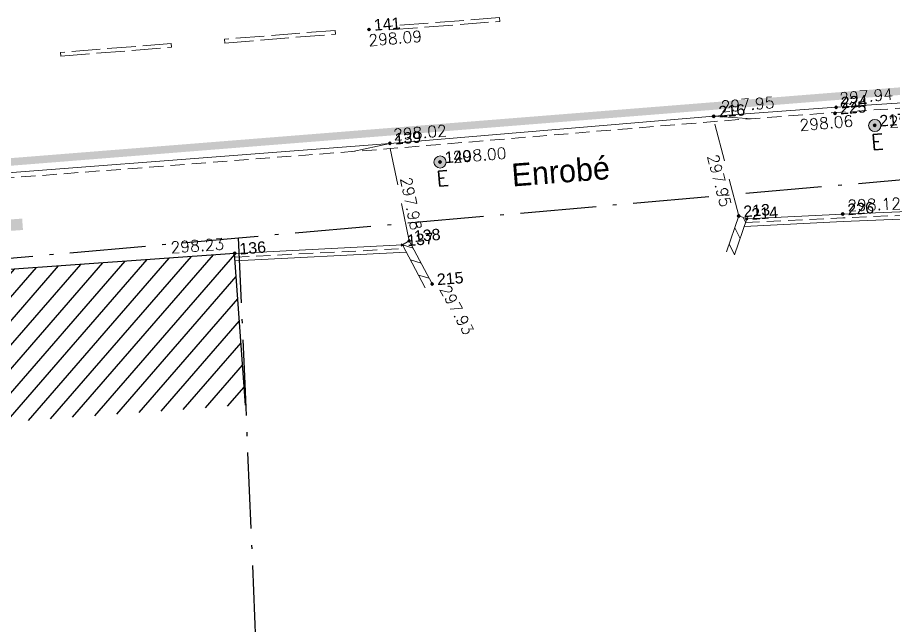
# Model space of a CAD drawing. Header units: metres. Extents: x 1851758 to 1852050, y 5187822 to 5188223.
# Drawn here: x 1851961.04 to 1851984.09, y 5187865.93 to 5187881.93 of the extents above; entities that cross this region are included whole.
import ezdxf
from ezdxf.enums import TextEntityAlignment as Align

# ---------------------------------------------------------------- set-up
doc = ezdxf.new("R2010")
doc.units = ezdxf.units.M
doc.header["$LTSCALE"] = 2.5
doc.header["$PDMODE"] = 35
doc.header["$PDSIZE"] = 0.03
for name, pattern in [('L16', [0.375, 0.3, -0.075]), ('L18', [0.6, 0.4, -0.2]), ('L32', [2.5, 2, -0.1, 0.1, -0.1, 0.1, -0.1]), ('L5', [1.15, 0.8, -0.175, 0, -0.175]), ('L8', [0.225, 0.15, -0.075])]:
    doc.linetypes.add(name, pattern=pattern)
doc.layers.get('0').update_dxf_attribs({"linetype": 'CONTINUOUS', "lineweight": 30})
for name, color, linetype in [('_SSL_ASS_EP', 5, 'L32'), ('_SSL_ASS_UN', 34, 'L32'), ('APLAT_BLANC', 255, 'CONTINUOUS'), ('BAT', 7, 'CONTINUOUS'), ('BAT_HAC', 251, 'CONTINUOUS')]:
    doc.layers.add(name, color=color, linetype=linetype)
for name, color, linetype, lineweight in [('CLO_HAC', 251, 'CONTINUOUS', 15), ('CLO_MUR', 7, 'CONTINUOUS', 15), ('EAU', 4, 'CONTINUOUS', 5), ('EAU_TXT', 4, 'CONTINUOUS', 5), ('P', 7, 'CONTINUOUS', 50), ('PAR', 11, 'L5', 30), ('SIH', 252, 'L16', 18), ('SOL', 7, 'L18', 15), ('SOL_TXT', 7, 'CONTINUOUS', 13), ('VOI', 251, 'CONTINUOUS', 20), ('Z', 7, 'CONTINUOUS', 9)]:
    doc.layers.add(name, color=color, linetype=linetype, lineweight=lineweight)
for name, color, linetype, plot in [('N', 1, 'CONTINUOUS', False), ('NCACHE', 7, 'CONTINUOUS', False), ('PCACHE', 7, 'CONTINUOUS', False)]:
    doc.layers.add(name, color=color, linetype=linetype, plot=plot)
doc.styles.add('_ECRITURE', font='NEWSGOTN.TTF')
doc.styles.add('SIMPLEX', font='SIMPLEX.SHX', dxfattribs={"oblique": 27})
doc.styles.get("Standard").update_dxf_attribs({"font": 'arial.ttf'})

# ---------------------------------------------------------------- blocks, each defined once
blk = doc.blocks.new('TCPOINT')
blk.add_point((0, 0))
at = {"layer": 'N'}
blk.add_attdef('MAT', (0.2, 0.2), '', height=0.34, dxfattribs=at)
at = {"layer": 'Z', "style": 'SIMPLEX'}
blk.add_attdef('ALT', (0.2, -0.54), '', height=0.34, dxfattribs=at)
blk = doc.blocks.new('*U44')
at = {"layer": 'APLAT_BLANC'}
h = blk.add_hatch(color=256, dxfattribs=at)
edge = h.paths.add_edge_path()
edge.add_arc((0, 0), 0.16, 0, 360)
at = {"layer": 'EAU'}
blk.add_circle((0, 0), 0.16, dxfattribs=at)
at = {"layer": 'EAU_TXT', "style": 'SIMPLEX'}
blk.add_text('E', height=0.4, rotation=4.4571, dxfattribs=at).set_placement((-0.077, -0.644))

msp = doc.modelspace()

# ---------------------------------------------------------------- hatches: boundary and pattern name
at = {"layer": 'BAT_HAC'}
h = msp.add_hatch(dxfattribs=at)
h.set_pattern_fill('ANSI31', color=256, scale=0.13)
h.set_pattern_definition([(49.0537, (1851956.66582, 5187870.9963), (-0.31176, 0.270496), [])])
h.paths.add_polyline_path([(1851967.034, 5187871.731), (1851966.751, 5187875.721), (1851956.383, 5187874.986), (1851956.666, 5187870.996)])
at = {"layer": 'CLO_HAC'}
h = msp.add_hatch(dxfattribs=at)
h.set_pattern_fill('ANSI31', color=256, scale=0.1)
h.set_pattern_definition([(116.4, (1851979.9044, 5187875.68744), (-0.28439, -0.141165), [])])
h.paths.add_polyline_path([(1851979.693, 5187875.759), (1851980.012, 5187876.706), (1851980.223, 5187876.635), (1851979.904, 5187875.687)])
h = msp.add_hatch(dxfattribs=at)
h.set_pattern_fill('ANSI31', color=256, scale=0.1)
h.set_pattern_definition([(343.013, (1851971.16265, 5187875.94502), (0.09276, 0.30365), [])])
h.paths.add_polyline_path([(1851971.947, 5187874.917), (1851971.343, 5187876.053), (1851971.163, 5187875.945), (1851971.762, 5187874.819)])

# ---------------------------------------------------------------- linework, layer by layer
at = {"layer": '_SSL_ASS_EP', "const_width": 0.3, "flags": 128}
msp.add_lwpolyline([(1851957.047, 5187876.188), (1851961.171, 5187876.488)], dxfattribs=at)
at = {"layer": '_SSL_ASS_UN', "const_width": 0.2, "flags": 128}
msp.add_lwpolyline([(1851896.941, 5187873.041), (1851989.175, 5187880.382)], dxfattribs=at)
at = {"layer": 'BAT', "flags": 128}
msp.add_lwpolyline([(1851967.034, 5187871.731), (1851966.751, 5187875.721), (1851956.383, 5187874.986), (1851956.666, 5187870.996)], dxfattribs=at)
at = {"layer": 'CLO_HAC', "flags": 128}
msp.add_lwpolyline([(1851979.693, 5187875.759), (1851980.012, 5187876.706), (1851980.223, 5187876.635), (1851979.904, 5187875.687)], dxfattribs=at)
at = {"layer": 'CLO_MUR', "flags": 128}
for points in [[(1851980.223, 5187876.635), (1851982.749, 5187876.757), (1851989.394, 5187877.029), (1851989.402, 5187876.829), (1851982.758, 5187876.558), (1851980.155, 5187876.432)], [(1851971.947, 5187874.917), (1851971.343, 5187876.053), (1851971.163, 5187875.945), (1851971.762, 5187874.819)], [(1851966.751, 5187875.721), (1851971.163, 5187875.945)], [(1851966.766, 5187875.522), (1851971.266, 5187875.75)]]:
    msp.add_lwpolyline(points, dxfattribs=at)
at = {"layer": 'CLO_MUR', "linetype": 'L8', "flags": 128}
for points in [[(1851980.189, 5187876.533), (1851982.754, 5187876.658), (1851989.398, 5187876.929)], [(1851966.758, 5187875.621), (1851971.215, 5187875.848)]]:
    msp.add_lwpolyline(points, dxfattribs=at)
at = {"layer": 'PAR', "flags": 128}
for points in [[(1851831.986, 5187864.702), (1851865.826, 5187867.138), (1851900.301, 5187870.151), (1851928.962, 5187872.752), (1851949.784, 5187874.612), (1851955.395, 5187875.111), (1851966.855, 5187876.132), (1851991.766, 5187878.321), (1852005.198, 5187879.551), (1852009.438, 5187879.942), (1852023.369, 5187881.222), (1852029.419, 5187881.772)], [(1851948.464, 5187825.63), (1851946.574, 5187852.131), (1851967.805, 5187853.891), (1851967.024, 5187872.301), (1851966.855, 5187876.132)]]:
    msp.add_lwpolyline(points, dxfattribs=at)
at = {"layer": 'SIH'}
for points in [[(1851970.812, 5187881.603), (1851973.724, 5187881.826), (1851973.716, 5187881.926), (1851970.805, 5187881.702)], [(1851966.496, 5187881.258), (1851969.407, 5187881.492), (1851969.399, 5187881.591), (1851966.488, 5187881.358)], [(1851962.18, 5187880.912), (1851965.091, 5187881.145), (1851965.083, 5187881.245), (1851962.172, 5187881.011)]]:
    msp.add_lwpolyline(points, close=True, dxfattribs=at)
at = {"layer": 'SOL', "flags": 128}
for points in [[(1851980.012, 5187876.706), (1851979.368, 5187879.193)], [(1851971.343, 5187876.053), (1851970.845, 5187878.479)]]:
    msp.add_lwpolyline(points, dxfattribs=at)
at = {"layer": 'VOI', "flags": 128}
for points in [[(1851859.646, 5187869.636), (1851867.699, 5187870.308), (1851869.715, 5187870.481), (1851875.476, 5187870.927), (1851887.996, 5187871.964), (1851899.713, 5187872.888), (1851905.391, 5187873.353), (1851911.235, 5187873.839), (1851919.733, 5187874.525), (1851937.47, 5187875.954), (1851954.385, 5187877.343), (1851956.892, 5187877.544), (1851970.834, 5187878.616), (1851979.357, 5187879.33), (1851982.577, 5187879.569), (1851996.99, 5187880.517)], [(1851979.357, 5187879.33), (1851980.355, 5187879.266)], [(1851969.857, 5187878.403), (1851970.834, 5187878.616)]]:
    msp.add_lwpolyline(points, dxfattribs=at)
at = {"layer": 'VOI', "linetype": 'L8', "flags": 128}
msp.add_lwpolyline([(1851859.657, 5187869.499), (1851867.71, 5187870.171), (1851869.726, 5187870.344), (1851875.487, 5187870.79), (1851888.007, 5187871.827), (1851899.724, 5187872.751), (1851905.402, 5187873.216), (1851911.246, 5187873.702), (1851919.744, 5187874.388), (1851937.481, 5187875.817), (1851954.396, 5187877.206), (1851956.903, 5187877.407), (1851970.845, 5187878.479), (1851979.368, 5187879.193), (1851982.586, 5187879.432), (1851996.999, 5187880.38)], dxfattribs=at)

# ---------------------------------------------------------------- block references
at = {"layer": 'EAU'}
for p in [(1851983.592, 5187879.089), (1851972.155, 5187878.126)]:
    msp.add_blockref('*U44', p, dxfattribs=at)
at = {"layer": 'P'}
ref = msp.add_blockref('TCPOINT', (1851970.289, 5187881.613, 298.09), dxfattribs=dict(at, rotation=301.9002445867005))
ref.add_attrib('MAT', '141', (1851970.427, 5187881.581, 298.09), dxfattribs={"layer": 'N', "height": 0.3, "rotation": 4.6408})
ref.add_attrib('ALT', '298.09', dxfattribs={"layer": 'Z', "height": 0.3, "rotation": 4.6408, "style": 'SIMPLEX'}).set_placement((1851970.257, 5187881.475, 298.09), align=Align.TOP_LEFT)
ref = msp.add_blockref('TCPOINT', (1851982.577, 5187879.569, 297.94), dxfattribs=dict(at, rotation=301.9002445867005))
ref.add_attrib('MAT', '224', (1851982.714, 5187879.537, 297.94), dxfattribs={"layer": 'N', "height": 0.3, "rotation": 4.6408})
ref.add_attrib('ALT', '297.94', dxfattribs={"layer": 'Z', "height": 0.3, "rotation": 4.6408, "style": 'SIMPLEX'}).set_placement((1851982.65, 5187879.951, 297.94), align=Align.TOP_LEFT)
ref = msp.add_blockref('TCPOINT', (1851979.357, 5187879.33, 297.95), dxfattribs=dict(at, rotation=301.9002445867005))
ref.add_attrib('MAT', '216', (1851979.495, 5187879.298, 297.95), dxfattribs={"layer": 'N', "height": 0.3, "rotation": 4.6408})
ref.add_attrib('ALT', '297.95', dxfattribs={"layer": 'Z', "height": 0.3, "rotation": 4.6408, "style": 'SIMPLEX'}).set_placement((1851979.533, 5187879.735, 297.95), align=Align.TOP_LEFT)
ref = msp.add_blockref('TCPOINT', (1851982.548, 5187879.41, 298.06), dxfattribs=dict(at, rotation=301.9002445867005))
ref.add_attrib('MAT', '225', (1851982.685, 5187879.378, 298.06), dxfattribs={"layer": 'N', "height": 0.3, "rotation": 4.6408})
ref.add_attrib('ALT', '298.06', dxfattribs={"layer": 'Z', "height": 0.3, "rotation": 4.6408, "style": 'SIMPLEX'}).set_placement((1851981.602, 5187879.245, 298.06), align=Align.TOP_LEFT)
ref = msp.add_blockref('TCPOINT', (1851983.592, 5187879.089, 298.04), dxfattribs=dict(at, rotation=301.9002445867005))
ref.add_attrib('MAT', '217', (1851983.73, 5187879.057, 298.04), dxfattribs={"layer": 'N', "height": 0.3, "rotation": 4.6408})
ref.add_attrib('ALT', '298.04', dxfattribs={"layer": 'Z', "height": 0.3, "rotation": 4.6408, "style": 'SIMPLEX'}).set_placement((1851983.954, 5187879.328, 298.04), align=Align.TOP_LEFT)
ref = msp.add_blockref('TCPOINT', (1851970.834, 5187878.616, 298.02), dxfattribs=dict(at, rotation=301.9002445867005))
ref.add_attrib('MAT', '139', (1851970.972, 5187878.584, 298.02), dxfattribs={"layer": 'N', "height": 0.3, "rotation": 4.6408})
ref.add_attrib('ALT', '298.02', dxfattribs={"layer": 'Z', "height": 0.3, "rotation": 4.6408, "style": 'SIMPLEX'}).set_placement((1851970.91, 5187878.993, 298.02), align=Align.TOP_LEFT)
ref = msp.add_blockref('TCPOINT', (1851972.155, 5187878.126, 298), dxfattribs=dict(at, rotation=301.9002445867005))
ref.add_attrib('MAT', '140', (1851972.292, 5187878.094, 298), dxfattribs={"layer": 'N', "height": 0.3, "rotation": 4.6408})
ref.add_attrib('ALT', '298.00', dxfattribs={"layer": 'Z', "height": 0.3, "rotation": 4.6408, "style": 'SIMPLEX'}).set_placement((1851972.478, 5187878.401, 298), align=Align.TOP_LEFT)
ref = msp.add_blockref('TCPOINT', (1851980.012, 5187876.706, 297.95), dxfattribs=dict(at, rotation=301.9002445867005))
ref.add_attrib('MAT', '213', (1851980.15, 5187876.674, 297.95), dxfattribs={"layer": 'N', "height": 0.3, "rotation": 4.6408})
ref.add_attrib('ALT', '297.95', dxfattribs={"layer": 'Z', "height": 0.3, "rotation": 284.5127, "style": 'SIMPLEX'}).set_placement((1851979.471, 5187878.357, 297.95), align=Align.TOP_LEFT)
ref = msp.add_blockref('TCPOINT', (1851971.343, 5187876.053, 297.98), dxfattribs=dict(at, rotation=301.9002445867005))
ref.add_attrib('MAT', '138', (1851971.481, 5187876.021, 297.98), dxfattribs={"layer": 'N', "height": 0.3, "rotation": 4.6408})
ref.add_attrib('ALT', '297.98', dxfattribs={"layer": 'Z', "height": 0.3, "rotation": 281.5913, "style": 'SIMPLEX'}).set_placement((1851971.399, 5187877.755, 297.98), align=Align.TOP_LEFT)
ref = msp.add_blockref('TCPOINT', (1851982.749, 5187876.757, 298.12), dxfattribs=dict(at, rotation=301.9002445867005))
ref.add_attrib('MAT', '226', (1851982.887, 5187876.725, 298.12), dxfattribs={"layer": 'N', "height": 0.3, "rotation": 4.6408})
ref.add_attrib('ALT', '298.12', dxfattribs={"layer": 'Z', "height": 0.3, "rotation": 2.342, "style": 'SIMPLEX'}).set_placement((1851982.864, 5187877.129, 298.12), align=Align.TOP_LEFT)
ref = msp.add_blockref('TCPOINT', (1851966.751, 5187875.721, 298.23), dxfattribs=dict(at, rotation=301.9002445867005))
ref.add_attrib('MAT', '136', (1851966.889, 5187875.689, 298.23), dxfattribs={"layer": 'N', "height": 0.3, "rotation": 4.6408})
ref.add_attrib('ALT', '298.23', dxfattribs={"layer": 'Z', "height": 0.3, "rotation": 4.0537, "style": 'SIMPLEX'}).set_placement((1851965.054, 5187876.024, 298.23), align=Align.TOP_LEFT)
ref = msp.add_blockref('TCPOINT', (1851971.947, 5187874.917, 297.93), dxfattribs=dict(at, rotation=301.9002445867005))
ref.add_attrib('MAT', '215', (1851972.085, 5187874.885, 297.93), dxfattribs={"layer": 'N', "height": 0.3, "rotation": 4.6408})
ref.add_attrib('ALT', '297.93', dxfattribs={"layer": 'Z', "height": 0.3, "rotation": 298.0127, "style": 'SIMPLEX'}).set_placement((1851972.399, 5187874.928, 297.93), align=Align.TOP_LEFT)
at = {"layer": 'PCACHE'}
ref = msp.add_blockref('TCPOINT', (1851980.223, 5187876.635), dxfattribs=dict(at, rotation=301.9002445867005))
ref.add_attrib('MAT', '214', (1851980.361, 5187876.603), dxfattribs={"layer": 'NCACHE', "height": 0.3, "rotation": 4.6408})
ref = msp.add_blockref('TCPOINT', (1851971.163, 5187875.945), dxfattribs=dict(at, rotation=301.9002445867005))
ref.add_attrib('MAT', '137', (1851971.3, 5187875.913), dxfattribs={"layer": 'NCACHE', "height": 0.3, "rotation": 4.6408})

# ---------------------------------------------------------------- texts
at = {"layer": 'SOL_TXT', "style": '_ECRITURE'}
msp.add_text('Enrobé', height=0.6, rotation=4.4455, dxfattribs=at).set_placement((1851974.061, 5187877.481))

doc.saveas('drawing.dxf')
